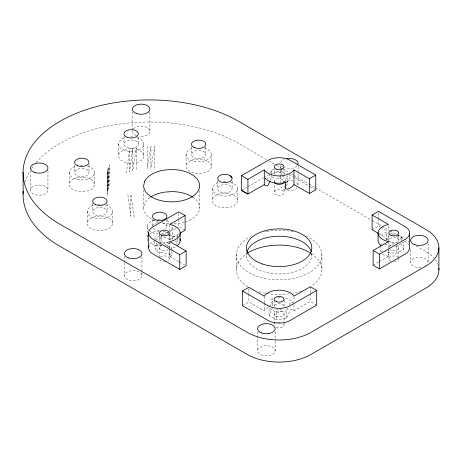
<?xml version="1.0" encoding="UTF-8"?>
<svg xmlns="http://www.w3.org/2000/svg" width="462" height="462" viewBox="0 0 462 462"><rect width="100%" height="100%" fill="white"/><g stroke="black" fill="none" stroke-linecap="round" stroke-linejoin="round"><path stroke-width="0.35" stroke-dasharray="2.31 1.73" d="M177.547 238.196L177.552 235.707M272.759 303.84L272.765 300M380.694 251.802L380.7 246.881M171.951 250.618L171.951 247.742M386.29 240.39L386.29 233.033M126.363 173.002L129.51 149.746L129.51 171.824L132.825 148.724L132.825 170.801L136.273 147.869L136.273 169.947M158.934 222.176A28.003 16.164 0 0 1 143.653 207.773L144.606 203.592A28.003 16.164 0 0 1 150.011 197.517M269.947 173.822L268.127 177.743A1.802 1.04 0 0 1 266.967 178.459M270.247 173.169L271.766 169.906L274.445 169.49M270.247 180.532L271.766 177.269L271.766 169.906M287.659 175.866L285.539 180.434A1.802 1.04 0 0 0 285.926 181.393M286.446 185.834L287.659 183.223M269.675 306.866L272.707 300.335A1.802 1.04 0 0 0 272.216 299.318A1.802 1.04 0 0 0 270.437 299.07L271.385 298.683A15.772 9.107 0 0 1 272.95 298.238M316.695 305.111L310.32 301.432L293.959 310.88A15.772 9.107 0 0 0 293.503 310.233A1.802 1.04 0 0 0 291.713 309.621A1.802 1.04 0 0 0 290.119 310.389L286.48 318.226L276.426 319.779L269.069 315.529L272.401 308.35M286.48 318.226L286.48 310.862L287.993 307.6M289.206 304.989L290.119 303.032A1.802 1.04 0 0 1 291.424 302.292A1.802 1.04 0 0 1 293.174 302.593L292.694 301.981A15.772 9.107 0 0 0 284.863 298.134M154.354 238.831L159.875 235.643M155.122 240.228L153.257 241.308A15.772 9.107 0 0 0 149.555 244.681M155.74 239.87L163.202 235.562M163.825 235.204L169.421 231.97M170.045 231.612L177.506 227.304M242.267 189.963L247.222 187.104M247.846 186.746L263.328 177.806M263.946 177.448L267.042 175.658A15.772 9.107 0 0 1 268.237 174.925M169.768 248.602L169.768 256.312A15.772 9.107 0 0 0 170.894 256.046A1.802 1.04 0 0 0 171.945 255.012A1.802 1.04 0 0 0 170.617 254.094L157.051 251.992L154.354 246.188L158.651 243.711M159.263 243.358L161.717 241.944L171.211 243.41M169.704 234.962L169.704 239.166L178.956 233.83M372.112 229.735L378.488 226.057L380.353 227.131M242.475 305.694L248.851 302.015L264.264 310.914A15.772 9.107 0 0 1 268.67 307.155M395.172 245.98L396.529 246.188L403.886 241.944L403.886 249.301L396.529 253.546L384.996 251.767M373.123 265.223L378.673 262.018M379.29 261.659L388.542 256.323L388.542 248.614M279.805 168.665L281.814 168.353M271.766 177.269L275.115 176.75M269.069 315.529L269.069 308.171L276.426 312.422L286.48 310.862M392.377 234.771L394.409 235.089M397.805 235.614L401.195 236.14L403.291 240.65M387.63 241.395L396.448 242.764M384.996 244.404L392.457 245.559M161.717 234.581L164.426 235.002M168.497 235.632L175.283 236.683A1.802 1.04 0 0 0 177.044 236.4A1.802 1.04 0 0 0 177.472 235.372M156.15 242.7L157.051 244.635L161.123 245.264M167.227 246.211L170.617 246.731A1.802 1.04 0 0 1 171.899 247.488A1.802 1.04 0 0 1 171.379 248.498L172.442 248.221A15.772 9.107 0 0 0 175.225 247.014M266.574 159.552L238.496 143.341A126.178 72.846 0 0 0 35.51 163.34M269.069 160.995L274.064 163.877M276.559 165.321L281.554 168.203M282.178 168.561L289.177 172.603M291.534 173.966L293.41 175.046M294.034 175.404L308.385 183.691M309.009 184.055L314.628 187.295M315.251 187.653L371.413 220.079M372.037 220.443L381.398 225.843M382.022 226.207L389.506 230.526M390.13 230.89L396.373 234.494M396.997 234.852L403.863 238.814M404.487 239.177L408.853 241.695M416.343 246.021L425.698 251.426A45.062 26.016 0 0 1 434.251 258.316M294.629 177.587L290.275 175.075A15.772 9.107 0 0 0 289.426 174.619M295.247 177.951L309.552 186.203M310.169 186.561L315.765 189.795M380.977 227.489L387.814 231.439M390.303 232.877L394.034 235.025M396.517 236.463L402.113 239.697M282.426 176.068L289.177 179.961L289.177 175.277M378.782 233.581L388.478 239.183L388.478 234.973M185.123 230.267L178.748 226.588L178.748 218.878M169.768 256.312L178.858 261.556M179.464 261.908L184.916 265.055M403.886 249.301L401.195 243.497L401.195 241.487M134.257 217.192L130.885 194.19L130.885 216.268L127.662 193.099M107.681 195.443L107.617 171.206L107.617 193.283L107.865 169.052L107.865 191.129L108.431 166.909L108.431 188.987L109.315 164.807L109.315 186.885M272.759 303.655L272.765 307.357M177.547 239.437L177.552 243.07M171.945 251.334L171.951 255.099M428.112 243.422L428.112 262.653M410.545 249.457L410.545 262.272M401.195 236.14L401.195 240.817M398.775 234.615L398.775 240.633M398.775 247.493L398.775 258.345M396.529 246.188L396.529 253.546M388.9 234.615L388.9 240.633A4.955 2.864 0 0 1 395.397 237.67A4.955 2.864 0 0 1 397.539 242.29A4.955 2.864 0 0 1 389.345 241.597M388.9 250.063L388.9 259.032M388.542 241.603L388.542 247.909M388.478 225.866L388.478 230.769M378.488 212.739L378.488 217.642M378.488 218.347L378.488 226.057M321.91 254.262L321.91 270.663M311.792 253.765L311.792 255.105M310.32 286.717L310.32 293.024M310.32 293.722L310.32 301.432M298.088 166.516L298.088 185.747A8.79 5.076 0 0 0 295.039 181.71M293.959 296.864L293.959 301.767M293.959 304.573L293.959 310.88M284.061 169.052L284.061 174.405A4.955 2.864 0 0 0 279.123 171.292A4.955 2.864 0 0 0 274.185 174.405L274.185 167.718M284.061 181.266L284.061 192.804A4.955 2.864 0 0 1 276.282 194.9A4.955 2.864 0 0 1 277.027 189.957A4.955 2.864 0 0 1 284.061 192.804M284.061 300.173L284.061 306.866M284.061 313.727L284.061 325.26M281.814 169.023L281.814 175.04M280.526 165.425L280.526 169.698M280.526 170.409L280.526 176.109M280.526 176.819L280.526 182.519M276.426 312.422L276.426 319.779M275.156 331.728L275.156 340.275M275.156 340.991L275.156 350.958A8.79 5.076 0 0 1 261.7 355.064A8.79 5.076 0 0 1 262.272 346.281A8.79 5.076 0 0 1 275.156 350.958M274.185 181.266L274.185 192.804M274.185 300.173L274.185 306.866A4.955 2.864 0 0 1 279.556 303.765A4.955 2.864 0 0 1 283.911 307.357M274.185 313.727L274.185 324.763A4.955 2.864 0 0 1 275.063 323.371M264.264 296.2L264.264 302.506M264.264 303.205L264.264 310.914M257.594 331.352L257.594 350.577M248.851 288.698L248.851 293.607M248.851 294.306L248.851 302.015M246.448 252.425L246.448 255.105M237.52 189.033L237.52 200.808A12.618 7.282 0 0 1 218.26 206.768A12.618 7.282 0 0 1 218.942 194.155A12.618 7.282 0 0 1 237.52 200.808M236.336 254.262L236.336 270.663M232.109 181.075L232.109 188.629M217.7 180.734L217.7 188.975M212.295 188.571L212.295 200.346M211.273 154.793L211.273 166.568A12.618 7.282 0 0 1 192.013 172.528A12.618 7.282 0 0 1 192.7 159.916A12.618 7.282 0 0 1 211.273 166.568M205.867 146.835L205.867 154.389M199.653 190.685L199.653 207.773M191.459 146.494L191.459 154.735M186.053 154.337L186.053 166.112M178.748 213.271L178.748 218.18M172.349 238.652L172.349 226.877A12.618 7.282 0 0 1 169.704 231.11M169.768 241.591L169.768 247.898M169.704 225.15L169.704 230.757M169.346 233.449L169.346 240.633A4.955 2.864 0 0 0 162.578 237.728A4.955 2.864 0 0 0 161.111 242.521A4.955 2.864 0 0 0 169.196 241.129M169.346 250.063L169.346 259.032M166.938 219.606L166.938 226.472M161.717 235.25L161.717 241.944M159.471 233.945L159.471 240.633M159.471 247.493L159.471 257.842M157.051 244.635L157.051 251.992M154.66 168.324L154.66 146.246L150.918 168.284L150.918 146.206L147.182 168.428L147.182 146.35M154.354 241.505L154.354 246.188M152.529 219.265L152.529 226.132M149.913 112.249L149.913 131.474M147.124 226.415L147.124 238.19M143.803 144.358L143.803 156.127A12.618 7.282 0 0 1 124.544 162.093A12.618 7.282 0 0 1 125.231 149.48A12.618 7.282 0 0 1 143.803 156.127M143.653 189.969L143.653 207.773M141.95 256.664L141.95 271.616M141.95 272.332L141.95 275.889A8.79 5.076 0 0 1 128.494 279.995A8.79 5.076 0 0 1 129.06 271.217A8.79 5.076 0 0 1 141.95 275.889M138.398 137.087L138.398 143.953M132.351 111.868L132.351 131.093M124.388 256.283L124.388 261.983M124.388 262.693L124.388 275.514M123.989 136.059L123.989 144.3M118.584 143.896L118.584 155.671M112.491 211.821L112.491 223.596A12.618 7.282 0 0 1 93.232 229.562A12.618 7.282 0 0 1 93.919 216.949A12.618 7.282 0 0 1 112.491 223.596M107.086 203.869L107.086 211.423M94.415 172.869L94.415 184.644A12.618 7.282 0 0 1 75.156 190.61A12.618 7.282 0 0 1 75.843 177.997A12.618 7.282 0 0 1 94.415 184.644M92.677 203.523L92.677 211.769M89.01 164.917L89.01 172.47M87.272 211.365L87.272 223.14M74.601 165.257L74.601 172.811M69.19 172.413L69.19 184.188M47.95 170.403L47.95 190.344A8.79 5.076 0 0 1 34.494 194.45A8.79 5.076 0 0 1 35.06 185.672A8.79 5.076 0 0 1 47.95 190.344M30.382 170.738L30.382 189.963M230.636 182.311A12.618 7.282 0 0 1 234.546 193.503A12.618 7.282 0 0 1 214.778 193.145A12.618 7.282 0 0 1 219.895 182.115M223.458 181.566A12.618 7.282 0 0 1 227.662 181.693M87.532 166.153A12.618 7.282 0 0 1 91.441 177.344A12.618 7.282 0 0 1 71.674 176.986A12.618 7.282 0 0 1 76.79 165.956M80.353 165.408A12.618 7.282 0 0 1 82.993 165.39M204.389 148.071A12.618 7.282 0 0 1 208.298 159.263A12.618 7.282 0 0 1 188.531 158.905A12.618 7.282 0 0 1 193.653 147.88M167.469 232.403A12.618 7.282 0 0 1 160.129 233.928M158.547 233.899A12.618 7.282 0 0 1 150.271 231.462M148.493 229.955A12.618 7.282 0 0 1 154.724 219.958M157.761 219.45A12.618 7.282 0 0 1 160.92 219.392M166.828 220.622A12.618 7.282 0 0 1 170.975 223.337M170.172 234.326A12.618 7.282 0 0 1 172.199 239.559M169.704 242.885A12.618 7.282 0 0 1 164.743 245.108M161.706 245.617A12.618 7.282 0 0 1 150.271 243.237M147.863 240.887A12.618 7.282 0 0 1 148.152 235.528M149.763 233.957A12.618 7.282 0 0 1 159.338 231.139M162.999 231.381A12.618 7.282 0 0 1 169.202 233.605M162.358 222.771A7.213 4.164 0 0 1 165.604 229.065M159.436 230.804A7.213 4.164 0 0 1 153.02 228.159M152.581 226.132A7.213 4.164 0 0 1 157.675 222.655M105.607 205.105A12.618 7.282 0 0 1 109.517 216.297A12.618 7.282 0 0 1 89.749 215.939A12.618 7.282 0 0 1 94.872 204.909M97.909 204.4A12.618 7.282 0 0 1 102.633 204.487M136.925 137.636A12.618 7.282 0 0 1 140.829 148.828A12.618 7.282 0 0 1 121.067 148.469A12.618 7.282 0 0 1 126.184 137.439M130.798 136.844A12.618 7.282 0 0 1 132.38 136.873M169.704 239.166A15.772 9.107 0 0 1 171.171 239.518M175.11 241.054A15.772 9.107 0 0 1 177.212 242.429A1.802 1.04 0 0 1 177.31 243.555A1.802 1.04 0 0 1 175.572 244.069M388.542 256.323A15.772 9.107 0 0 1 382.022 253.777M388.478 239.183A15.772 9.107 0 0 0 387.352 239.443A1.802 1.04 0 0 0 386.388 240.055M404.417 240.991A15.772 9.107 0 0 1 408.806 244.883M380.763 235.291A15.772 9.107 0 0 1 385.805 232.548L386.867 232.27A1.802 1.04 0 0 0 386.348 233.287A1.802 1.04 0 0 0 387.63 234.038M168.468 249.388A4.955 2.864 0 0 1 160.903 249.769A4.955 2.864 0 0 1 161.567 245.403M165.691 244.981A4.955 2.864 0 0 1 169.346 247.996M271.003 173.706A15.772 9.107 0 0 1 287.56 173.822M297.078 165.852A8.79 5.076 0 0 1 284.632 167.775M283.576 167.325A8.79 5.076 0 0 1 281.254 165.506M280.671 162.537A8.79 5.076 0 0 1 284.09 159.396M274.185 181.762A4.955 2.864 0 0 1 279.123 178.655A4.955 2.864 0 0 1 284.061 181.762M381.104 251.796A1.802 1.04 0 0 1 382.38 251.415M396.679 245.403A4.955 2.864 0 0 1 397.343 249.769A4.955 2.864 0 0 1 389.778 249.388M389.05 247.003A4.955 2.864 0 0 1 393.405 244.895M278.014 297.534A15.772 9.107 0 0 1 280.919 297.568M160.349 257.143A4.955 2.864 0 0 1 167.596 256.589A4.955 2.864 0 0 1 167.914 260.805M165.691 261.55A4.955 2.864 0 0 1 159.471 258.535M398.775 258.535A4.955 2.864 0 0 1 394.271 261.636M390.991 261.128A4.955 2.864 0 0 1 390.332 256.762A4.955 2.864 0 0 1 397.898 257.143M283.616 323.804A4.955 2.864 0 0 1 282.311 327.206A4.955 2.864 0 0 1 276.282 327.356M277.841 322.251A4.955 2.864 0 0 1 280.405 322.251M381.306 244.311A1.802 1.04 0 0 1 382.38 244.057M281.964 308.957A4.955 2.864 0 0 1 276.282 308.957M281.219 176.75A4.955 2.864 0 0 1 277.027 176.75M133.368 128.915A8.79 5.076 0 0 1 144.646 126.634A8.79 5.076 0 0 1 149.428 132.958A8.79 5.076 0 0 1 138.86 136.186M136.457 135.58A8.79 5.076 0 0 1 132.502 130.342M297.078 187.924A8.79 5.076 0 0 1 287.035 190.454A8.79 5.076 0 0 1 280.526 185.366M283.091 181.97A8.79 5.076 0 0 1 292.821 180.908M420.963 267.446A8.79 5.076 0 0 1 410.556 262.78A8.79 5.076 0 0 1 419.877 257.398A8.79 5.076 0 0 1 427.962 263.404M435.47 259.863A45.062 26.016 0 0 1 438.374 265.864M25.064 182.028A126.178 72.846 0 0 1 29.822 171.379M31.537 168.659A126.178 72.846 0 0 1 34.24 164.917M311.388 253.58A42.81 24.717 0 0 1 311.388 286.065M301.368 290.939A42.81 24.717 0 0 1 292.769 293.249M289.258 293.838A42.81 24.717 0 0 1 266.869 293.503M265.477 293.249A42.81 24.717 0 0 1 258.142 291.366M247.834 286.694A42.81 24.717 0 0 1 246.379 253.898M311.694 253.626A32.669 18.861 0 0 1 279.123 273.966A32.669 18.861 0 0 1 246.552 253.626M306.139 235.932A42.81 24.717 0 0 1 310.741 271.766A42.81 24.717 0 0 1 248.51 272.384A42.81 24.717 0 0 1 250.987 236.475M264.784 231.814A42.81 24.717 0 0 1 266.17 231.543M266.869 231.422A42.81 24.717 0 0 1 294.825 232.109M192.7 197.112A28.003 16.164 0 0 1 185.655 221.777M184.373 222.176A28.003 16.164 0 0 1 171.656 223.943M169 223.868A28.003 16.164 0 0 1 161.625 222.869M220.559 192.123A7.213 4.164 0 0 0 232.063 189.316A7.213 4.164 0 0 0 222.101 184.967A7.213 4.164 0 0 0 220.559 192.123M77.454 175.964A7.213 4.164 0 0 0 88.958 173.158A7.213 4.164 0 0 0 78.996 168.809A7.213 4.164 0 0 0 77.454 175.964M194.311 157.883A7.213 4.164 0 0 0 205.815 155.076A7.213 4.164 0 0 0 195.859 150.727A7.213 4.164 0 0 0 194.311 157.883M95.53 214.917A7.213 4.164 0 0 0 107.034 212.11A7.213 4.164 0 0 0 97.078 207.761A7.213 4.164 0 0 0 95.53 214.917M126.842 147.447A7.213 4.164 0 0 0 138.352 144.641A7.213 4.164 0 0 0 128.39 140.292A7.213 4.164 0 0 0 126.842 147.447M276.282 316.32A4.955 2.864 0 0 0 284.061 314.224A4.955 2.864 0 0 0 277.027 311.382A4.955 2.864 0 0 0 276.282 316.32"/><path stroke-width="0.69" d="M285.481 188.132L285.487 184.292M180.168 240.754L180.18 233.01A15.772 9.107 0 0 0 169.704 224.451L185.123 215.552L185.123 230.267L180.186 233.114M269.947 181.185L268.127 185.1A1.802 1.04 0 0 1 266.534 185.868A1.802 1.04 0 0 1 264.743 185.256A15.772 9.107 0 0 1 264.287 184.609L264.287 169.889A15.772 9.107 0 0 0 279.158 175.901A15.772 9.107 0 0 0 293.976 169.854L309.396 178.754L315.765 175.075L315.765 189.795L309.396 193.474L293.976 184.575L293.976 169.854M264.287 184.609L247.927 194.057L241.551 190.379L241.551 175.658L267.042 160.943A15.772 9.107 0 0 1 290.275 160.36L315.765 175.075M241.551 175.658L247.927 179.337L264.287 169.889M241.551 190.379L247.927 194.057L247.927 179.337M185.123 215.552L178.748 211.867L153.257 226.588A15.772 9.107 0 0 0 154.268 239.997L179.758 254.718L186.128 251.039L186.128 265.754L179.758 269.438L154.268 254.718A15.772 9.107 0 0 1 149.064 245.645M378.176 233.235L372.112 229.735L372.112 215.015L378.488 211.336L403.979 226.051A15.772 9.107 0 0 1 404.989 239.466L379.498 254.181L373.123 250.502L373.123 265.223L379.498 268.901L404.989 254.181A15.772 9.107 0 0 0 409.609 247.851L409.609 233.137M242.475 290.979L248.851 287.3L264.264 296.2A15.772 9.107 0 0 1 279.088 290.148A15.772 9.107 0 0 1 293.959 296.165L310.32 286.717L316.695 290.396L316.695 305.111L291.199 319.831A15.772 9.107 0 0 1 267.972 320.414L242.475 305.694L242.475 290.979L267.972 305.694A15.772 9.107 0 0 0 291.199 305.111L316.695 290.396M373.123 250.502L388.542 241.603A15.772 9.107 0 0 1 378.066 233.044A15.772 9.107 0 0 1 388.478 224.463L372.112 215.015M186.128 251.039L169.768 241.591A15.772 9.107 0 0 0 180.18 233.01M230.411 175.808L231.624 176.986L232.109 178.326A7.213 4.164 0 0 1 223.042 182.519A7.213 4.164 0 0 1 218.815 176.27A7.213 4.164 0 0 1 230.411 175.808L232.022 177.922M378.066 233.044L378.078 240.021A15.772 9.107 0 0 0 380.093 244.854L380.775 245.397A1.802 1.04 0 0 1 380.694 245.062M285.481 182.005L285.487 184.477M438.9 247.748L438.9 269.82M379.498 254.181L379.498 268.901M309.396 178.754L309.396 193.474M179.758 254.718L179.758 269.438M148.637 232.917L148.637 247.638M23.1 172.055L23.1 194.127M179.926 238.75A15.772 9.107 0 0 1 177.483 245.484M286.405 158.691A8.79 5.076 0 0 1 297.938 164.42M293.976 184.575A15.772 9.107 0 0 1 288.334 188.906A1.802 1.04 0 0 1 286.255 188.918A1.802 1.04 0 0 1 285.539 187.791M283.616 182.727A4.955 2.864 0 0 1 279.123 184.378A4.955 2.864 0 0 1 274.63 182.727M287.225 181.745A1.802 1.04 0 0 0 287.809 181.699L286.862 182.092A15.772 9.107 0 0 1 265.546 178.794L265.067 178.182A1.802 1.04 0 0 0 265.535 178.39M438.802 268.122A45.062 26.016 0 0 1 425.698 288.219L310.99 354.446A45.062 26.016 0 0 1 247.257 354.446L60.048 246.367A126.178 72.846 0 0 1 23.25 191.233M247.337 253.263A42.81 24.717 0 0 1 310.903 253.263M246.997 251.669A32.669 18.861 0 0 1 279.123 236.244A32.669 18.861 0 0 1 311.249 251.669M150.606 197.112A28.003 16.164 0 0 1 164.408 192.157L171.656 191.609A28.003 16.164 0 0 1 192.7 197.112M144.606 181.514L143.653 185.701A28.003 16.164 0 0 0 171.656 201.865A28.003 16.164 0 0 0 199.653 185.701A28.003 16.164 0 0 0 171.656 169.531L164.408 170.085A28.003 16.164 0 0 0 144.606 181.514M425.698 266.141L310.99 332.369A45.062 26.016 0 0 1 247.257 332.369L60.048 224.289A126.178 72.846 0 0 1 60.048 121.263A126.178 72.846 0 0 1 238.496 121.263L425.698 229.348A45.062 26.016 0 0 1 425.698 266.141M157.115 220.224L156.046 219.918A7.213 4.164 0 0 1 155.873 212.826A7.213 4.164 0 0 1 166.909 215.945A7.213 4.164 0 0 1 157.115 220.224M128.494 257.923A8.79 5.076 0 0 0 141.95 253.817A8.79 5.076 0 0 0 129.06 249.139A8.79 5.076 0 0 0 128.494 257.923M95.53 204.614A7.213 4.164 0 0 0 107.034 201.807A7.213 4.164 0 0 0 97.078 197.459A7.213 4.164 0 0 0 95.53 204.614M262.786 264.079A32.669 18.861 0 0 0 311.792 247.748A32.669 18.861 0 0 0 262.786 231.41A32.669 18.861 0 0 0 262.786 264.079M261.7 332.987A8.79 5.076 0 0 0 275.156 328.88A8.79 5.076 0 0 0 262.272 324.209A8.79 5.076 0 0 0 261.7 332.987M414.651 244.681A8.79 5.076 0 0 0 428.112 240.575A8.79 5.076 0 0 0 415.223 235.903A8.79 5.076 0 0 0 414.651 244.681M194.311 147.58A7.213 4.164 0 0 0 205.815 144.773A7.213 4.164 0 0 0 195.859 140.425A7.213 4.164 0 0 0 194.311 147.58M126.842 137.145A7.213 4.164 0 0 0 138.352 134.338A7.213 4.164 0 0 0 128.39 129.989A7.213 4.164 0 0 0 126.842 137.145M136.457 113.502A8.79 5.076 0 0 0 149.913 109.396A8.79 5.076 0 0 0 137.029 104.724A8.79 5.076 0 0 0 136.457 113.502M77.454 165.662A7.213 4.164 0 0 0 88.958 162.855A7.213 4.164 0 0 0 78.996 158.506A7.213 4.164 0 0 0 77.454 165.662M34.494 172.372A8.79 5.076 0 0 0 47.95 168.266A8.79 5.076 0 0 0 35.06 163.594A8.79 5.076 0 0 0 34.494 172.372M390.991 235.372A4.955 2.864 0 0 0 398.775 233.275A4.955 2.864 0 0 0 391.741 230.434A4.955 2.864 0 0 0 390.991 235.372M276.282 301.599A4.955 2.864 0 0 0 284.061 299.503A4.955 2.864 0 0 0 277.027 296.662A4.955 2.864 0 0 0 276.282 301.599M276.282 169.144A4.955 2.864 0 0 0 284.061 167.048A4.955 2.864 0 0 0 277.027 164.206A4.955 2.864 0 0 0 276.282 169.144M161.567 235.372A4.955 2.864 0 0 0 169.346 233.275A4.955 2.864 0 0 0 162.312 230.434A4.955 2.864 0 0 0 161.567 235.372"/></g></svg>
